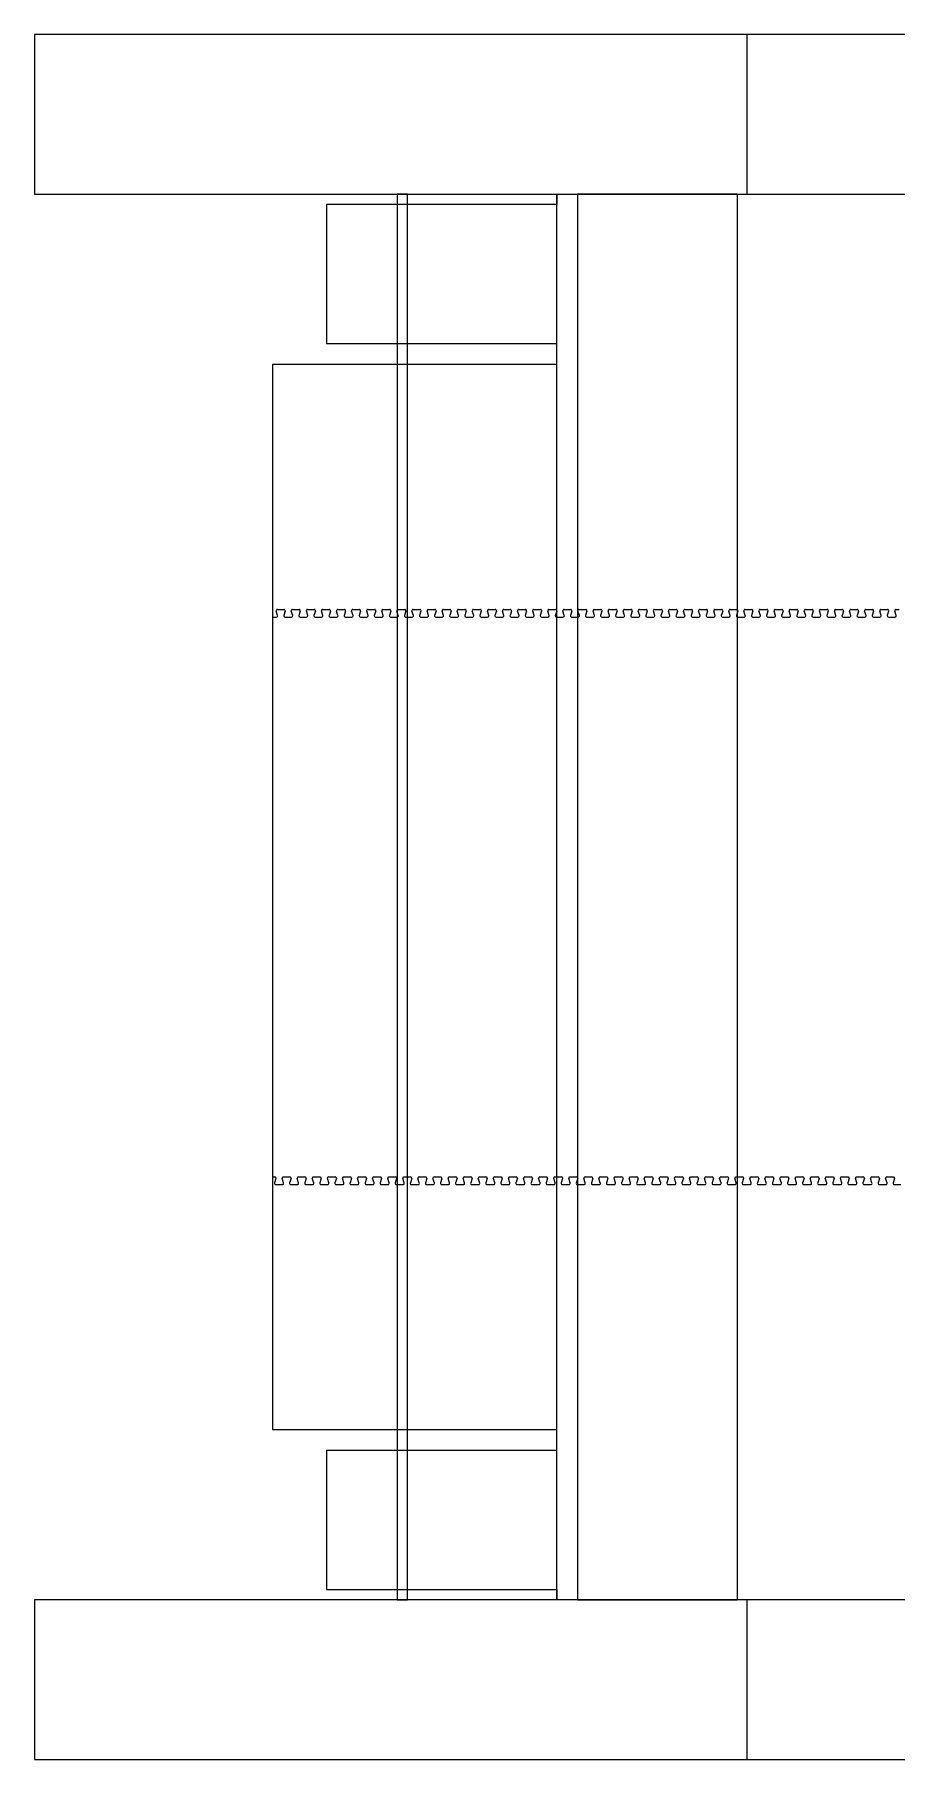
# Model space of a CAD drawing. Extents: x -47.4 to 49.1, y -49.9 to 45.6.
# Drawn here: x -47.43 to -33.94, y -12.45 to 14.55 of the extents above; entities that cross this region are included whole.
import ezdxf

# ---------------------------------------------------------------- set-up
doc = ezdxf.new("R2010")
doc.units = 0
doc.layers.get('0').update_dxf_attribs({"linetype": 'CONTINUOUS'})
doc.layers.add('CUT', color=5, linetype='CONTINUOUS')
doc.layers.add('SCORE', color=1, linetype='CONTINUOUS')

msp = doc.modelspace()

# ---------------------------------------------------------------- linework, layer by layer
for p, q in [((-43.704, 5.434), (-43.646, 5.434)), ((-43.628, 5.46), (-43.65, 5.526)), ((-43.631, 5.552), (-43.58, 5.552)), ((-43.58, 5.552), (-43.528, 5.552)), ((-43.51, 5.526), (-43.532, 5.46)), ((-43.513, 5.434), (-43.41, 5.434)), ((-43.391, 5.46), (-43.414, 5.526)), ((-43.395, 5.552), (-43.343, 5.552)), ((-43.343, 5.552), (-43.292, 5.552)), ((-43.273, 5.526), (-43.295, 5.46)), ((-43.277, 5.434), (-43.174, 5.434)), ((-43.155, 5.46), (-43.177, 5.526)), ((-43.159, 5.552), (-43.107, 5.552)), ((-43.107, 5.552), (-43.056, 5.552)), ((-43.037, 5.526), (-43.059, 5.46)), ((-43.041, 5.434), (-42.938, 5.434)), ((-42.919, 5.46), (-42.941, 5.526)), ((-42.922, 5.552), (-42.871, 5.552)), ((-42.871, 5.552), (-42.82, 5.552)), ((-42.801, 5.526), (-42.823, 5.46)), ((-42.804, 5.434), (-42.701, 5.434)), ((-42.683, 5.46), (-42.705, 5.526)), ((-42.686, 5.552), (-42.635, 5.552)), ((-42.635, 5.552), (-42.583, 5.552)), ((-42.565, 5.526), (-42.587, 5.46)), ((-42.568, 5.434), (-42.465, 5.434)), ((-42.447, 5.46), (-42.469, 5.526)), ((-42.45, 5.552), (-42.399, 5.552)), ((-42.399, 5.552), (-42.347, 5.552)), ((-42.328, 5.526), (-42.351, 5.46)), ((-42.332, 5.434), (-42.229, 5.434)), ((-42.21, 5.46), (-42.232, 5.526)), ((-42.214, 5.552), (-42.162, 5.552)), ((-42.162, 5.552), (-42.111, 5.552)), ((-42.092, 5.526), (-42.114, 5.46)), ((-42.096, 5.434), (-41.993, 5.434)), ((-41.974, 5.46), (-41.996, 5.526)), ((-41.978, 5.552), (-41.926, 5.552)), ((-41.926, 5.552), (-41.875, 5.552)), ((-41.856, 5.526), (-41.878, 5.46)), ((-41.859, 5.434), (-41.757, 5.434)), ((-41.738, 5.46), (-41.76, 5.526)), ((-41.741, 5.552), (-41.69, 5.552)), ((-41.69, 5.552), (-41.638, 5.552)), ((-41.62, 5.526), (-41.642, 5.46)), ((-41.623, 5.434), (-41.52, 5.434)), ((-41.502, 5.46), (-41.524, 5.526)), ((-41.505, 5.552), (-41.454, 5.552)), ((-41.454, 5.552), (-41.402, 5.552)), ((-41.384, 5.526), (-41.406, 5.46)), ((-41.387, 5.434), (-41.284, 5.434)), ((-41.265, 5.46), (-41.288, 5.526)), ((-41.269, 5.552), (-41.217, 5.552)), ((-41.217, 5.552), (-41.166, 5.552)), ((-41.147, 5.526), (-41.169, 5.46)), ((-41.151, 5.434), (-41.048, 5.434)), ((-41.029, 5.46), (-41.051, 5.526)), ((-41.033, 5.552), (-40.981, 5.552)), ((-40.981, 5.552), (-40.93, 5.552)), ((-40.911, 5.526), (-40.933, 5.46)), ((-40.915, 5.434), (-40.812, 5.434)), ((-40.793, 5.46), (-40.815, 5.526)), ((-40.796, 5.552), (-40.745, 5.552)), ((-40.745, 5.552), (-40.694, 5.552)), ((-40.675, 5.526), (-40.697, 5.46)), ((-40.678, 5.434), (-40.575, 5.434)), ((-40.557, 5.46), (-40.579, 5.526)), ((-40.56, 5.552), (-40.509, 5.552)), ((-40.509, 5.552), (-40.457, 5.552)), ((-40.439, 5.526), (-40.461, 5.46)), ((-40.442, 5.434), (-40.339, 5.434)), ((-40.321, 5.46), (-40.343, 5.526)), ((-40.324, 5.552), (-40.273, 5.552)), ((-40.273, 5.552), (-40.221, 5.552)), ((-40.202, 5.526), (-40.225, 5.46)), ((-40.206, 5.434), (-40.103, 5.434)), ((-40.084, 5.46), (-40.106, 5.526)), ((-40.088, 5.552), (-40.036, 5.552)), ((-40.036, 5.552), (-39.985, 5.552)), ((-39.966, 5.526), (-39.988, 5.46)), ((-39.97, 5.434), (-39.867, 5.434)), ((-39.848, 5.46), (-39.87, 5.526)), ((-39.852, 5.552), (-39.8, 5.552)), ((-39.8, 5.552), (-39.749, 5.552)), ((-39.73, 5.526), (-39.752, 5.46)), ((-39.733, 5.434), (-39.631, 5.434)), ((-39.612, 5.46), (-39.634, 5.526)), ((-39.615, 5.552), (-39.564, 5.552)), ((-39.564, 5.552), (-39.512, 5.552)), ((-39.494, 5.526), (-39.516, 5.46)), ((-39.497, 5.434), (-39.394, 5.434)), ((-39.376, 5.46), (-39.398, 5.526)), ((-39.379, 5.552), (-39.328, 5.552)), ((-39.328, 5.552), (-39.276, 5.552)), ((-39.258, 5.526), (-39.28, 5.46)), ((-39.261, 5.434), (-39.158, 5.434)), ((-39.139, 5.46), (-39.162, 5.526)), ((-39.143, 5.552), (-39.091, 5.552)), ((-39.091, 5.552), (-39.04, 5.552)), ((-39.021, 5.526), (-39.043, 5.46)), ((-39.025, 5.434), (-38.922, 5.434)), ((-38.903, 5.46), (-38.925, 5.526)), ((-38.907, 5.552), (-38.855, 5.552)), ((-38.855, 5.552), (-38.804, 5.552)), ((-38.785, 5.526), (-38.807, 5.46)), ((-38.789, 5.434), (-38.686, 5.434)), ((-38.667, 5.46), (-38.689, 5.526)), ((-38.67, 5.552), (-38.619, 5.552)), ((-38.619, 5.552), (-38.568, 5.552)), ((-38.549, 5.526), (-38.571, 5.46)), ((-38.552, 5.434), (-38.449, 5.434)), ((-38.431, 5.46), (-38.453, 5.526)), ((-38.434, 5.552), (-38.383, 5.552)), ((-38.383, 5.552), (-38.331, 5.552)), ((-38.313, 5.526), (-38.335, 5.46)), ((-38.316, 5.434), (-38.213, 5.434)), ((-38.195, 5.46), (-38.217, 5.526)), ((-38.198, 5.552), (-38.147, 5.552)), ((-38.147, 5.552), (-38.095, 5.552)), ((-38.076, 5.526), (-38.099, 5.46)), ((-38.08, 5.434), (-37.977, 5.434)), ((-37.958, 5.46), (-37.98, 5.526)), ((-37.962, 5.552), (-37.91, 5.552)), ((-37.91, 5.552), (-37.859, 5.552)), ((-37.84, 5.526), (-37.862, 5.46)), ((-37.844, 5.434), (-37.741, 5.434)), ((-37.722, 5.46), (-37.744, 5.526)), ((-37.726, 5.552), (-37.674, 5.552)), ((-37.674, 5.552), (-37.623, 5.552)), ((-37.604, 5.526), (-37.626, 5.46)), ((-37.607, 5.434), (-37.505, 5.434)), ((-37.486, 5.46), (-37.508, 5.526)), ((-37.489, 5.552), (-37.438, 5.552)), ((-37.438, 5.552), (-37.386, 5.552)), ((-37.368, 5.526), (-37.39, 5.46)), ((-37.371, 5.434), (-37.268, 5.434)), ((-37.25, 5.46), (-37.272, 5.526)), ((-37.253, 5.552), (-37.202, 5.552)), ((-37.202, 5.552), (-37.15, 5.552)), ((-37.132, 5.526), (-37.154, 5.46)), ((-37.135, 5.434), (-37.032, 5.434)), ((-37.013, 5.46), (-37.036, 5.526)), ((-37.017, 5.552), (-36.965, 5.552)), ((-36.965, 5.552), (-36.914, 5.552)), ((-36.895, 5.526), (-36.917, 5.46)), ((-36.899, 5.434), (-36.796, 5.434)), ((-36.777, 5.46), (-36.799, 5.526)), ((-36.781, 5.552), (-36.729, 5.552)), ((-36.729, 5.552), (-36.678, 5.552)), ((-36.659, 5.526), (-36.681, 5.46)), ((-36.663, 5.434), (-36.56, 5.434)), ((-36.541, 5.46), (-36.563, 5.526)), ((-36.544, 5.552), (-36.493, 5.552)), ((-36.493, 5.552), (-36.442, 5.552)), ((-36.423, 5.526), (-36.445, 5.46)), ((-36.426, 5.434), (-36.323, 5.434)), ((-36.305, 5.46), (-36.327, 5.526)), ((-36.308, 5.552), (-36.257, 5.552)), ((-36.257, 5.552), (-36.205, 5.552)), ((-36.187, 5.526), (-36.209, 5.46)), ((-36.19, 5.434), (-36.087, 5.434)), ((-36.069, 5.46), (-36.091, 5.526)), ((-36.072, 5.552), (-36.021, 5.552)), ((-36.021, 5.552), (-35.969, 5.552)), ((-35.95, 5.526), (-35.973, 5.46)), ((-35.954, 5.434), (-35.851, 5.434)), ((-35.832, 5.46), (-35.854, 5.526)), ((-35.836, 5.552), (-35.784, 5.552)), ((-35.784, 5.552), (-35.733, 5.552)), ((-35.714, 5.526), (-35.736, 5.46)), ((-35.718, 5.434), (-35.615, 5.434)), ((-35.596, 5.46), (-35.618, 5.526)), ((-35.6, 5.552), (-35.548, 5.552)), ((-35.548, 5.552), (-35.497, 5.552)), ((-35.478, 5.526), (-35.5, 5.46)), ((-35.481, 5.434), (-35.379, 5.434)), ((-35.36, 5.46), (-35.382, 5.526)), ((-35.363, 5.552), (-35.312, 5.552)), ((-35.312, 5.552), (-35.26, 5.552)), ((-35.242, 5.526), (-35.264, 5.46)), ((-35.245, 5.434), (-35.142, 5.434)), ((-35.124, 5.46), (-35.146, 5.526)), ((-35.127, 5.552), (-35.076, 5.552)), ((-35.076, 5.552), (-35.024, 5.552)), ((-35.006, 5.526), (-35.028, 5.46)), ((-35.009, 5.434), (-34.906, 5.434)), ((-34.887, 5.46), (-34.91, 5.526)), ((-34.891, 5.552), (-34.839, 5.552)), ((-34.839, 5.552), (-34.788, 5.552)), ((-34.769, 5.526), (-34.791, 5.46)), ((-34.773, 5.434), (-34.67, 5.434)), ((-34.651, 5.46), (-34.673, 5.526)), ((-34.655, 5.552), (-34.603, 5.552)), ((-34.603, 5.552), (-34.552, 5.552)), ((-34.533, 5.526), (-34.555, 5.46)), ((-34.537, 5.434), (-34.434, 5.434)), ((-34.415, 5.46), (-34.437, 5.526)), ((-34.418, 5.552), (-34.367, 5.552)), ((-34.367, 5.552), (-34.316, 5.552)), ((-34.297, 5.526), (-34.319, 5.46)), ((-34.3, 5.434), (-34.197, 5.434)), ((-34.179, 5.46), (-34.201, 5.526)), ((-34.182, 5.552), (-34.131, 5.552)), ((-34.131, 5.552), (-34.079, 5.552)), ((-34.061, 5.526), (-34.083, 5.46)), ((-34.064, 5.434), (-33.961, 5.434)), ((-33.943, 5.46), (-33.965, 5.526)), ((-33.946, 5.552), (-33.895, 5.552)), ((-43.704, -3.33), (-43.672, -3.33)), ((-43.653, -3.356), (-43.675, -3.422)), ((-43.657, -3.448), (-43.554, -3.448)), ((-43.535, -3.422), (-43.557, -3.356)), ((-43.539, -3.33), (-43.487, -3.33)), ((-43.487, -3.33), (-43.436, -3.33)), ((-43.417, -3.356), (-43.439, -3.422)), ((-43.421, -3.448), (-43.318, -3.448)), ((-43.299, -3.422), (-43.321, -3.356)), ((-43.302, -3.33), (-43.251, -3.33)), ((-43.251, -3.33), (-43.2, -3.33)), ((-43.181, -3.356), (-43.203, -3.422)), ((-43.184, -3.448), (-43.081, -3.448)), ((-43.063, -3.422), (-43.085, -3.356)), ((-43.066, -3.33), (-43.015, -3.33)), ((-43.015, -3.33), (-42.963, -3.33)), ((-42.945, -3.356), (-42.967, -3.422)), ((-42.948, -3.448), (-42.845, -3.448)), ((-42.827, -3.422), (-42.849, -3.356)), ((-42.83, -3.33), (-42.779, -3.33)), ((-42.779, -3.33), (-42.727, -3.33)), ((-42.708, -3.356), (-42.731, -3.422)), ((-42.712, -3.448), (-42.609, -3.448)), ((-42.59, -3.422), (-42.612, -3.356)), ((-42.594, -3.33), (-42.542, -3.33)), ((-42.542, -3.33), (-42.491, -3.33)), ((-42.472, -3.356), (-42.494, -3.422)), ((-42.476, -3.448), (-42.373, -3.448)), ((-42.354, -3.422), (-42.376, -3.356)), ((-42.358, -3.33), (-42.306, -3.33)), ((-42.306, -3.33), (-42.255, -3.33)), ((-42.236, -3.356), (-42.258, -3.422)), ((-42.239, -3.448), (-42.137, -3.448)), ((-42.118, -3.422), (-42.14, -3.356)), ((-42.121, -3.33), (-42.07, -3.33)), ((-42.07, -3.33), (-42.018, -3.33)), ((-42, -3.356), (-42.022, -3.422)), ((-42.003, -3.448), (-41.9, -3.448)), ((-41.882, -3.422), (-41.904, -3.356)), ((-41.885, -3.33), (-41.834, -3.33)), ((-41.834, -3.33), (-41.782, -3.33)), ((-41.764, -3.356), (-41.786, -3.422)), ((-41.767, -3.448), (-41.664, -3.448)), ((-41.645, -3.422), (-41.668, -3.356)), ((-41.649, -3.33), (-41.597, -3.33)), ((-41.597, -3.33), (-41.546, -3.33)), ((-41.527, -3.356), (-41.549, -3.422)), ((-41.531, -3.448), (-41.428, -3.448)), ((-41.409, -3.422), (-41.431, -3.356)), ((-41.413, -3.33), (-41.361, -3.33)), ((-41.361, -3.33), (-41.31, -3.33)), ((-41.291, -3.356), (-41.313, -3.422)), ((-41.295, -3.448), (-41.192, -3.448)), ((-41.173, -3.422), (-41.195, -3.356)), ((-41.176, -3.33), (-41.125, -3.33)), ((-41.125, -3.33), (-41.074, -3.33)), ((-41.055, -3.356), (-41.077, -3.422)), ((-41.058, -3.448), (-40.955, -3.448)), ((-40.937, -3.422), (-40.959, -3.356)), ((-40.94, -3.33), (-40.889, -3.33)), ((-40.889, -3.33), (-40.837, -3.33)), ((-40.819, -3.356), (-40.841, -3.422)), ((-40.822, -3.448), (-40.719, -3.448)), ((-40.701, -3.422), (-40.723, -3.356)), ((-40.704, -3.33), (-40.653, -3.33)), ((-40.653, -3.33), (-40.601, -3.33)), ((-40.582, -3.356), (-40.605, -3.422)), ((-40.586, -3.448), (-40.483, -3.448)), ((-40.464, -3.422), (-40.486, -3.356)), ((-40.468, -3.33), (-40.416, -3.33)), ((-40.416, -3.33), (-40.365, -3.33)), ((-40.346, -3.356), (-40.368, -3.422)), ((-40.35, -3.448), (-40.247, -3.448)), ((-40.228, -3.422), (-40.25, -3.356)), ((-40.232, -3.33), (-40.18, -3.33)), ((-40.18, -3.33), (-40.129, -3.33)), ((-40.11, -3.356), (-40.132, -3.422)), ((-40.113, -3.448), (-40.011, -3.448)), ((-39.992, -3.422), (-40.014, -3.356)), ((-39.995, -3.33), (-39.944, -3.33)), ((-39.944, -3.33), (-39.892, -3.33)), ((-39.874, -3.356), (-39.896, -3.422)), ((-39.877, -3.448), (-39.774, -3.448)), ((-39.756, -3.422), (-39.778, -3.356)), ((-39.759, -3.33), (-39.708, -3.33)), ((-39.708, -3.33), (-39.656, -3.33)), ((-39.638, -3.356), (-39.66, -3.422)), ((-39.641, -3.448), (-39.538, -3.448)), ((-39.519, -3.422), (-39.542, -3.356)), ((-39.523, -3.33), (-39.471, -3.33)), ((-39.471, -3.33), (-39.42, -3.33)), ((-39.401, -3.356), (-39.423, -3.422)), ((-39.405, -3.448), (-39.302, -3.448)), ((-39.283, -3.422), (-39.305, -3.356)), ((-39.287, -3.33), (-39.235, -3.33)), ((-39.235, -3.33), (-39.184, -3.33)), ((-39.165, -3.356), (-39.187, -3.422)), ((-39.169, -3.448), (-39.066, -3.448)), ((-39.047, -3.422), (-39.069, -3.356)), ((-39.05, -3.33), (-38.999, -3.33)), ((-38.999, -3.33), (-38.948, -3.33)), ((-38.929, -3.356), (-38.951, -3.422)), ((-38.932, -3.448), (-38.83, -3.448)), ((-38.811, -3.422), (-38.833, -3.356)), ((-38.814, -3.33), (-38.763, -3.33)), ((-38.763, -3.33), (-38.711, -3.33)), ((-38.693, -3.356), (-38.715, -3.422)), ((-38.696, -3.448), (-38.593, -3.448)), ((-38.575, -3.422), (-38.597, -3.356)), ((-38.578, -3.33), (-38.527, -3.33)), ((-38.527, -3.33), (-38.475, -3.33)), ((-38.456, -3.356), (-38.479, -3.422)), ((-38.46, -3.448), (-38.357, -3.448)), ((-38.338, -3.422), (-38.36, -3.356)), ((-38.342, -3.33), (-38.29, -3.33)), ((-38.29, -3.33), (-38.239, -3.33)), ((-38.22, -3.356), (-38.242, -3.422)), ((-38.224, -3.448), (-38.121, -3.448)), ((-38.102, -3.422), (-38.124, -3.356)), ((-38.106, -3.33), (-38.054, -3.33)), ((-38.054, -3.33), (-38.003, -3.33)), ((-37.984, -3.356), (-38.006, -3.422)), ((-37.987, -3.448), (-37.885, -3.448)), ((-37.866, -3.422), (-37.888, -3.356)), ((-37.869, -3.33), (-37.818, -3.33)), ((-37.818, -3.33), (-37.767, -3.33)), ((-37.748, -3.356), (-37.77, -3.422)), ((-37.751, -3.448), (-37.648, -3.448)), ((-37.63, -3.422), (-37.652, -3.356)), ((-37.633, -3.33), (-37.582, -3.33)), ((-37.582, -3.33), (-37.53, -3.33)), ((-37.512, -3.356), (-37.534, -3.422)), ((-37.515, -3.448), (-37.412, -3.448)), ((-37.394, -3.422), (-37.416, -3.356)), ((-37.397, -3.33), (-37.345, -3.33)), ((-37.345, -3.33), (-37.294, -3.33)), ((-37.275, -3.356), (-37.297, -3.422)), ((-37.279, -3.448), (-37.176, -3.448)), ((-37.157, -3.422), (-37.179, -3.356)), ((-37.161, -3.33), (-37.109, -3.33)), ((-37.109, -3.33), (-37.058, -3.33)), ((-37.039, -3.356), (-37.061, -3.422)), ((-37.043, -3.448), (-36.94, -3.448)), ((-36.921, -3.422), (-36.943, -3.356)), ((-36.924, -3.33), (-36.873, -3.33)), ((-36.873, -3.33), (-36.822, -3.33)), ((-36.803, -3.356), (-36.825, -3.422)), ((-36.806, -3.448), (-36.704, -3.448)), ((-36.685, -3.422), (-36.707, -3.356)), ((-36.688, -3.33), (-36.637, -3.33)), ((-36.637, -3.33), (-36.585, -3.33)), ((-36.567, -3.356), (-36.589, -3.422)), ((-36.57, -3.448), (-36.467, -3.448)), ((-36.449, -3.422), (-36.471, -3.356)), ((-36.452, -3.33), (-36.401, -3.33)), ((-36.401, -3.33), (-36.349, -3.33)), ((-36.331, -3.356), (-36.353, -3.422)), ((-36.334, -3.448), (-36.231, -3.448)), ((-36.212, -3.422), (-36.234, -3.356)), ((-36.216, -3.33), (-36.164, -3.33)), ((-36.164, -3.33), (-36.113, -3.33)), ((-36.094, -3.356), (-36.116, -3.422)), ((-36.098, -3.448), (-35.995, -3.448)), ((-35.976, -3.422), (-35.998, -3.356)), ((-35.98, -3.33), (-35.928, -3.33)), ((-35.928, -3.33), (-35.877, -3.33)), ((-35.858, -3.356), (-35.88, -3.422)), ((-35.861, -3.448), (-35.759, -3.448)), ((-35.74, -3.422), (-35.762, -3.356)), ((-35.743, -3.33), (-35.692, -3.33)), ((-35.692, -3.33), (-35.641, -3.33)), ((-35.622, -3.356), (-35.644, -3.422)), ((-35.625, -3.448), (-35.522, -3.448)), ((-35.504, -3.422), (-35.526, -3.356)), ((-35.507, -3.33), (-35.456, -3.33)), ((-35.456, -3.33), (-35.404, -3.33)), ((-35.386, -3.356), (-35.408, -3.422)), ((-35.389, -3.448), (-35.286, -3.448)), ((-35.268, -3.422), (-35.29, -3.356)), ((-35.271, -3.33), (-35.22, -3.33)), ((-35.22, -3.33), (-35.168, -3.33)), ((-35.149, -3.356), (-35.172, -3.422)), ((-35.153, -3.448), (-35.05, -3.448)), ((-35.031, -3.422), (-35.053, -3.356)), ((-35.035, -3.33), (-34.983, -3.33)), ((-34.983, -3.33), (-34.932, -3.33)), ((-34.913, -3.356), (-34.935, -3.422)), ((-34.917, -3.448), (-34.814, -3.448)), ((-34.795, -3.422), (-34.817, -3.356)), ((-34.799, -3.33), (-34.747, -3.33)), ((-34.747, -3.33), (-34.696, -3.33)), ((-34.677, -3.356), (-34.699, -3.422)), ((-34.68, -3.448), (-34.578, -3.448)), ((-34.559, -3.422), (-34.581, -3.356)), ((-34.562, -3.33), (-34.511, -3.33)), ((-34.511, -3.33), (-34.459, -3.33)), ((-34.441, -3.356), (-34.463, -3.422)), ((-34.444, -3.448), (-34.341, -3.448)), ((-34.323, -3.422), (-34.345, -3.356)), ((-34.326, -3.33), (-34.275, -3.33)), ((-34.275, -3.33), (-34.223, -3.33)), ((-34.205, -3.356), (-34.227, -3.422)), ((-34.208, -3.448), (-34.105, -3.448)), ((-34.086, -3.422), (-34.109, -3.356)), ((-34.09, -3.33), (-34.038, -3.33)), ((-34.038, -3.33), (-33.987, -3.33)), ((-33.968, -3.356), (-33.99, -3.422)), ((-33.972, -3.448), (-33.869, -3.448))]:
    msp.add_line(p, q)
for centre, start, end in [((-43.631, 5.532), 90, 198.4349), ((-43.646, 5.453), 270, 18.4349), ((-43.513, 5.453), 161.5651, 270), ((-43.528, 5.532), 341.5651, 90), ((-43.395, 5.532), 90, 198.4349), ((-43.41, 5.453), 270, 18.4349), ((-43.277, 5.453), 161.5651, 270), ((-43.292, 5.532), 341.5651, 90), ((-43.159, 5.532), 90, 198.4349), ((-43.174, 5.453), 270, 18.4349), ((-43.041, 5.453), 161.5651, 270), ((-43.056, 5.532), 341.5651, 90), ((-42.922, 5.532), 90, 198.4349), ((-42.938, 5.453), 270, 18.4349), ((-42.804, 5.453), 161.5651, 270), ((-42.82, 5.532), 341.5651, 90), ((-42.686, 5.532), 90, 198.4349), ((-42.701, 5.453), 270, 18.4349), ((-42.568, 5.453), 161.5651, 270), ((-42.583, 5.532), 341.5651, 90), ((-42.45, 5.532), 90, 198.4349), ((-42.465, 5.453), 270, 18.4349), ((-42.332, 5.453), 161.5651, 270), ((-42.347, 5.532), 341.5651, 90), ((-42.214, 5.532), 90, 198.4349), ((-42.229, 5.453), 270, 18.4349), ((-42.096, 5.453), 161.5651, 270), ((-42.111, 5.532), 341.5651, 90), ((-41.978, 5.532), 90, 198.4349), ((-41.993, 5.453), 270, 18.4349), ((-41.859, 5.453), 161.5651, 270), ((-41.875, 5.532), 341.5651, 90), ((-41.741, 5.532), 90, 198.4349), ((-41.757, 5.453), 270, 18.4349), ((-41.623, 5.453), 161.5651, 270), ((-41.638, 5.532), 341.5651, 90), ((-41.505, 5.532), 90, 198.4349), ((-41.52, 5.453), 270, 18.4349), ((-41.387, 5.453), 161.5651, 270), ((-41.402, 5.532), 341.5651, 90), ((-41.269, 5.532), 90, 198.4349), ((-41.284, 5.453), 270, 18.4349), ((-41.151, 5.453), 161.5651, 270), ((-41.166, 5.532), 341.5651, 90), ((-41.033, 5.532), 90, 198.4349), ((-41.048, 5.453), 270, 18.4349), ((-40.915, 5.453), 161.5651, 270), ((-40.93, 5.532), 341.5651, 90), ((-40.796, 5.532), 90, 198.4349), ((-40.812, 5.453), 270, 18.4349), ((-40.678, 5.453), 161.5651, 270), ((-40.694, 5.532), 341.5651, 90), ((-40.56, 5.532), 90, 198.4349), ((-40.575, 5.453), 270, 18.4349), ((-40.442, 5.453), 161.5651, 270), ((-40.457, 5.532), 341.5651, 90), ((-40.324, 5.532), 90, 198.4349), ((-40.339, 5.453), 270, 18.4349), ((-40.206, 5.453), 161.5651, 270), ((-40.221, 5.532), 341.5651, 90), ((-40.088, 5.532), 90, 198.4349), ((-40.103, 5.453), 270, 18.4349), ((-39.97, 5.453), 161.5651, 270), ((-39.985, 5.532), 341.5651, 90), ((-39.852, 5.532), 90, 198.4349), ((-39.867, 5.453), 270, 18.4349), ((-39.733, 5.453), 161.5651, 270), ((-39.749, 5.532), 341.5651, 90), ((-39.615, 5.532), 90, 198.4349), ((-39.631, 5.453), 270, 18.4349), ((-39.497, 5.453), 161.5651, 270), ((-39.512, 5.532), 341.5651, 90), ((-39.379, 5.532), 90, 198.4349), ((-39.394, 5.453), 270, 18.4349), ((-39.261, 5.453), 161.5651, 270), ((-39.276, 5.532), 341.5651, 90), ((-39.143, 5.532), 90, 198.4349), ((-39.158, 5.453), 270, 18.4349), ((-39.025, 5.453), 161.5651, 270), ((-39.04, 5.532), 341.5651, 90), ((-38.907, 5.532), 90, 198.4349), ((-38.922, 5.453), 270, 18.4349), ((-38.789, 5.453), 161.5651, 270), ((-38.804, 5.532), 341.5651, 90), ((-38.67, 5.532), 90, 198.4349), ((-38.686, 5.453), 270, 18.4349), ((-38.552, 5.453), 161.5651, 270), ((-38.568, 5.532), 341.5651, 90), ((-38.434, 5.532), 90, 198.4349), ((-38.449, 5.453), 270, 18.4349), ((-38.316, 5.453), 161.5651, 270), ((-38.331, 5.532), 341.5651, 90), ((-38.198, 5.532), 90, 198.4349), ((-38.213, 5.453), 270, 18.4349), ((-38.08, 5.453), 161.5651, 270), ((-38.095, 5.532), 341.5651, 90), ((-37.962, 5.532), 90, 198.4349), ((-37.977, 5.453), 270, 18.4349), ((-37.844, 5.453), 161.5651, 270), ((-37.859, 5.532), 341.5651, 90), ((-37.726, 5.532), 90, 198.4349), ((-37.741, 5.453), 270, 18.4349), ((-37.607, 5.453), 161.5651, 270), ((-37.623, 5.532), 341.5651, 90), ((-37.489, 5.532), 90, 198.4349), ((-37.505, 5.453), 270, 18.4349), ((-37.371, 5.453), 161.5651, 270), ((-37.386, 5.532), 341.5651, 90), ((-37.253, 5.532), 90, 198.4349), ((-37.268, 5.453), 270, 18.4349), ((-37.135, 5.453), 161.5651, 270), ((-37.15, 5.532), 341.5651, 90), ((-37.017, 5.532), 90, 198.4349), ((-37.032, 5.453), 270, 18.4349), ((-36.899, 5.453), 161.5651, 270), ((-36.914, 5.532), 341.5651, 90), ((-36.781, 5.532), 90, 198.4349), ((-36.796, 5.453), 270, 18.4349), ((-36.663, 5.453), 161.5651, 270), ((-36.678, 5.532), 341.5651, 90), ((-36.544, 5.532), 90, 198.4349), ((-36.56, 5.453), 270, 18.4349), ((-36.426, 5.453), 161.5651, 270), ((-36.442, 5.532), 341.5651, 90), ((-36.308, 5.532), 90, 198.4349), ((-36.323, 5.453), 270, 18.4349), ((-36.19, 5.453), 161.5651, 270), ((-36.205, 5.532), 341.5651, 90), ((-36.072, 5.532), 90, 198.4349), ((-36.087, 5.453), 270, 18.4349), ((-35.954, 5.453), 161.5651, 270), ((-35.969, 5.532), 341.5651, 90), ((-35.836, 5.532), 90, 198.4349), ((-35.851, 5.453), 270, 18.4349), ((-35.718, 5.453), 161.5651, 270), ((-35.733, 5.532), 341.5651, 90), ((-35.6, 5.532), 90, 198.4349), ((-35.615, 5.453), 270, 18.4349), ((-35.481, 5.453), 161.5651, 270), ((-35.497, 5.532), 341.5651, 90), ((-35.363, 5.532), 90, 198.4349), ((-35.379, 5.453), 270, 18.4349), ((-35.245, 5.453), 161.5651, 270), ((-35.26, 5.532), 341.5651, 90), ((-35.127, 5.532), 90, 198.4349), ((-35.142, 5.453), 270, 18.4349), ((-35.009, 5.453), 161.5651, 270), ((-35.024, 5.532), 341.5651, 90), ((-34.891, 5.532), 90, 198.4349), ((-34.906, 5.453), 270, 18.4349), ((-34.773, 5.453), 161.5651, 270), ((-34.788, 5.532), 341.5651, 90), ((-34.655, 5.532), 90, 198.4349), ((-34.67, 5.453), 270, 18.4349), ((-34.537, 5.453), 161.5651, 270), ((-34.552, 5.532), 341.5651, 90), ((-34.418, 5.532), 90, 198.4349), ((-34.434, 5.453), 270, 18.4349), ((-34.3, 5.453), 161.5651, 270), ((-34.316, 5.532), 341.5651, 90), ((-34.182, 5.532), 90, 198.4349), ((-34.197, 5.453), 270, 18.4349), ((-34.064, 5.453), 161.5651, 270), ((-34.079, 5.532), 341.5651, 90), ((-33.946, 5.532), 90, 198.4349), ((-33.961, 5.453), 270, 18.4349), ((-43.657, -3.429), 161.5651, 270), ((-43.672, -3.35), 341.5651, 90), ((-43.539, -3.35), 90, 198.4349), ((-43.554, -3.429), 270, 18.4349), ((-43.421, -3.429), 161.5651, 270), ((-43.436, -3.35), 341.5651, 90), ((-43.302, -3.35), 90, 198.4349), ((-43.318, -3.429), 270, 18.4349), ((-43.184, -3.429), 161.5651, 270), ((-43.2, -3.35), 341.5651, 90), ((-43.066, -3.35), 90, 198.4349), ((-43.081, -3.429), 270, 18.4349), ((-42.948, -3.429), 161.5651, 270), ((-42.963, -3.35), 341.5651, 90), ((-42.83, -3.35), 90, 198.4349), ((-42.845, -3.429), 270, 18.4349), ((-42.712, -3.429), 161.5651, 270), ((-42.727, -3.35), 341.5651, 90), ((-42.594, -3.35), 90, 198.4349), ((-42.609, -3.429), 270, 18.4349), ((-42.476, -3.429), 161.5651, 270), ((-42.491, -3.35), 341.5651, 90), ((-42.358, -3.35), 90, 198.4349), ((-42.373, -3.429), 270, 18.4349), ((-42.239, -3.429), 161.5651, 270), ((-42.255, -3.35), 341.5651, 90), ((-42.121, -3.35), 90, 198.4349), ((-42.137, -3.429), 270, 18.4349), ((-42.003, -3.429), 161.5651, 270), ((-42.018, -3.35), 341.5651, 90), ((-41.885, -3.35), 90, 198.4349), ((-41.9, -3.429), 270, 18.4349), ((-41.767, -3.429), 161.5651, 270), ((-41.782, -3.35), 341.5651, 90), ((-41.649, -3.35), 90, 198.4349), ((-41.664, -3.429), 270, 18.4349), ((-41.531, -3.429), 161.5651, 270), ((-41.546, -3.35), 341.5651, 90), ((-41.413, -3.35), 90, 198.4349), ((-41.428, -3.429), 270, 18.4349), ((-41.295, -3.429), 161.5651, 270), ((-41.31, -3.35), 341.5651, 90), ((-41.176, -3.35), 90, 198.4349), ((-41.192, -3.429), 270, 18.4349), ((-41.058, -3.429), 161.5651, 270), ((-41.074, -3.35), 341.5651, 90), ((-40.94, -3.35), 90, 198.4349), ((-40.955, -3.429), 270, 18.4349), ((-40.822, -3.429), 161.5651, 270), ((-40.837, -3.35), 341.5651, 90), ((-40.704, -3.35), 90, 198.4349), ((-40.719, -3.429), 270, 18.4349), ((-40.586, -3.429), 161.5651, 270), ((-40.601, -3.35), 341.5651, 90), ((-40.468, -3.35), 90, 198.4349), ((-40.483, -3.429), 270, 18.4349), ((-40.35, -3.429), 161.5651, 270), ((-40.365, -3.35), 341.5651, 90), ((-40.232, -3.35), 90, 198.4349), ((-40.247, -3.429), 270, 18.4349), ((-40.113, -3.429), 161.5651, 270), ((-40.129, -3.35), 341.5651, 90), ((-39.995, -3.35), 90, 198.4349), ((-40.011, -3.429), 270, 18.4349), ((-39.877, -3.429), 161.5651, 270), ((-39.892, -3.35), 341.5651, 90), ((-39.759, -3.35), 90, 198.4349), ((-39.774, -3.429), 270, 18.4349), ((-39.641, -3.429), 161.5651, 270), ((-39.656, -3.35), 341.5651, 90), ((-39.523, -3.35), 90, 198.4349), ((-39.538, -3.429), 270, 18.4349), ((-39.405, -3.429), 161.5651, 270), ((-39.42, -3.35), 341.5651, 90), ((-39.287, -3.35), 90, 198.4349), ((-39.302, -3.429), 270, 18.4349), ((-39.169, -3.429), 161.5651, 270), ((-39.184, -3.35), 341.5651, 90), ((-39.05, -3.35), 90, 198.4349), ((-39.066, -3.429), 270, 18.4349), ((-38.932, -3.429), 161.5651, 270), ((-38.948, -3.35), 341.5651, 90), ((-38.814, -3.35), 90, 198.4349), ((-38.83, -3.429), 270, 18.4349), ((-38.696, -3.429), 161.5651, 270), ((-38.711, -3.35), 341.5651, 90), ((-38.578, -3.35), 90, 198.4349), ((-38.593, -3.429), 270, 18.4349), ((-38.46, -3.429), 161.5651, 270), ((-38.475, -3.35), 341.5651, 90), ((-38.342, -3.35), 90, 198.4349), ((-38.357, -3.429), 270, 18.4349), ((-38.224, -3.429), 161.5651, 270), ((-38.239, -3.35), 341.5651, 90), ((-38.106, -3.35), 90, 198.4349), ((-38.121, -3.429), 270, 18.4349), ((-37.987, -3.429), 161.5651, 270), ((-38.003, -3.35), 341.5651, 90), ((-37.869, -3.35), 90, 198.4349), ((-37.885, -3.429), 270, 18.4349), ((-37.751, -3.429), 161.5651, 270), ((-37.767, -3.35), 341.5651, 90), ((-37.633, -3.35), 90, 198.4349), ((-37.648, -3.429), 270, 18.4349), ((-37.515, -3.429), 161.5651, 270), ((-37.53, -3.35), 341.5651, 90), ((-37.397, -3.35), 90, 198.4349), ((-37.412, -3.429), 270, 18.4349), ((-37.279, -3.429), 161.5651, 270), ((-37.294, -3.35), 341.5651, 90), ((-37.161, -3.35), 90, 198.4349), ((-37.176, -3.429), 270, 18.4349), ((-37.043, -3.429), 161.5651, 270), ((-37.058, -3.35), 341.5651, 90), ((-36.924, -3.35), 90, 198.4349), ((-36.94, -3.429), 270, 18.4349), ((-36.806, -3.429), 161.5651, 270), ((-36.822, -3.35), 341.5651, 90), ((-36.688, -3.35), 90, 198.4349), ((-36.704, -3.429), 270, 18.4349), ((-36.57, -3.429), 161.5651, 270), ((-36.585, -3.35), 341.5651, 90), ((-36.452, -3.35), 90, 198.4349), ((-36.467, -3.429), 270, 18.4349), ((-36.334, -3.429), 161.5651, 270), ((-36.349, -3.35), 341.5651, 90), ((-36.216, -3.35), 90, 198.4349), ((-36.231, -3.429), 270, 18.4349), ((-36.098, -3.429), 161.5651, 270), ((-36.113, -3.35), 341.5651, 90), ((-35.98, -3.35), 90, 198.4349), ((-35.995, -3.429), 270, 18.4349), ((-35.861, -3.429), 161.5651, 270), ((-35.877, -3.35), 341.5651, 90), ((-35.743, -3.35), 90, 198.4349), ((-35.759, -3.429), 270, 18.4349), ((-35.625, -3.429), 161.5651, 270), ((-35.641, -3.35), 341.5651, 90), ((-35.507, -3.35), 90, 198.4349), ((-35.522, -3.429), 270, 18.4349), ((-35.389, -3.429), 161.5651, 270), ((-35.404, -3.35), 341.5651, 90), ((-35.271, -3.35), 90, 198.4349), ((-35.286, -3.429), 270, 18.4349), ((-35.153, -3.429), 161.5651, 270), ((-35.168, -3.35), 341.5651, 90), ((-35.035, -3.35), 90, 198.4349), ((-35.05, -3.429), 270, 18.4349), ((-34.917, -3.429), 161.5651, 270), ((-34.932, -3.35), 341.5651, 90), ((-34.799, -3.35), 90, 198.4349), ((-34.814, -3.429), 270, 18.4349), ((-34.68, -3.429), 161.5651, 270), ((-34.696, -3.35), 341.5651, 90), ((-34.562, -3.35), 90, 198.4349), ((-34.578, -3.429), 270, 18.4349), ((-34.444, -3.429), 161.5651, 270), ((-34.459, -3.35), 341.5651, 90), ((-34.326, -3.35), 90, 198.4349), ((-34.341, -3.429), 270, 18.4349), ((-34.208, -3.429), 161.5651, 270), ((-34.223, -3.35), 341.5651, 90), ((-34.09, -3.35), 90, 198.4349), ((-34.105, -3.429), 270, 18.4349), ((-33.972, -3.429), 161.5651, 270), ((-33.987, -3.35), 341.5651, 90)]:
    msp.add_arc(centre, 0.0197, start, end)
at = {"layer": 'CUT'}
for p, q in [((-36.434, 14.552), (-47.434, 14.552)), ((-47.434, 14.552), (-47.434, 12.052)), ((-30.934, 14.552), (-36.434, 14.552)), ((-47.434, 12.052), (-36.434, 12.052)), ((-39.254, 11.892), (-42.864, 11.892)), ((-42.864, 11.892), (-42.864, 9.712)), ((-41.594, 12.052), (-41.754, 12.052)), ((-39.254, 12.052), (-39.254, 11.892)), ((-36.434, 12.052), (-38.934, 12.052)), ((-39.254, 9.712), (-42.864, 9.712)), ((-39.254, 9.392), (-39.254, 9.712)), ((-43.704, 9.392), (-39.254, 9.392)), ((-43.704, -7.288), (-43.704, 9.392)), ((-39.254, -7.288), (-43.704, -7.288)), ((-39.254, -7.608), (-39.254, -7.288)), ((-42.864, -7.608), (-39.254, -7.608)), ((-42.864, -7.608), (-42.864, -9.788)), ((-36.434, -9.948), (-47.434, -9.948)), ((-47.434, -9.948), (-47.434, -12.448)), ((-42.864, -9.788), (-39.254, -9.788)), ((-41.754, -9.948), (-41.594, -9.948)), ((-39.254, -9.788), (-39.254, -9.948)), ((-38.934, -9.948), (-36.434, -9.948)), ((-47.434, -12.448), (-36.434, -12.448)), ((-36.434, -12.448), (-30.934, -12.448))]:
    msp.add_line(p, q, dxfattribs=at)
at = {"layer": 'SCORE'}
for p, q in [((-36.274, 12.052), (-36.274, 14.552)), ((-41.754, 12.052), (-41.754, -9.948)), ((-41.594, -9.948), (-41.594, 12.052)), ((-39.254, -9.948), (-39.254, 12.052)), ((-38.934, 12.052), (-38.934, -9.948)), ((-36.434, 12.052), (-30.934, 12.052)), ((-36.434, 12.052), (-36.434, -9.948)), ((-30.934, -9.948), (-36.434, -9.948)), ((-36.274, -12.448), (-36.274, -9.948))]:
    msp.add_line(p, q, dxfattribs=at)

doc.saveas('drawing.dxf')
